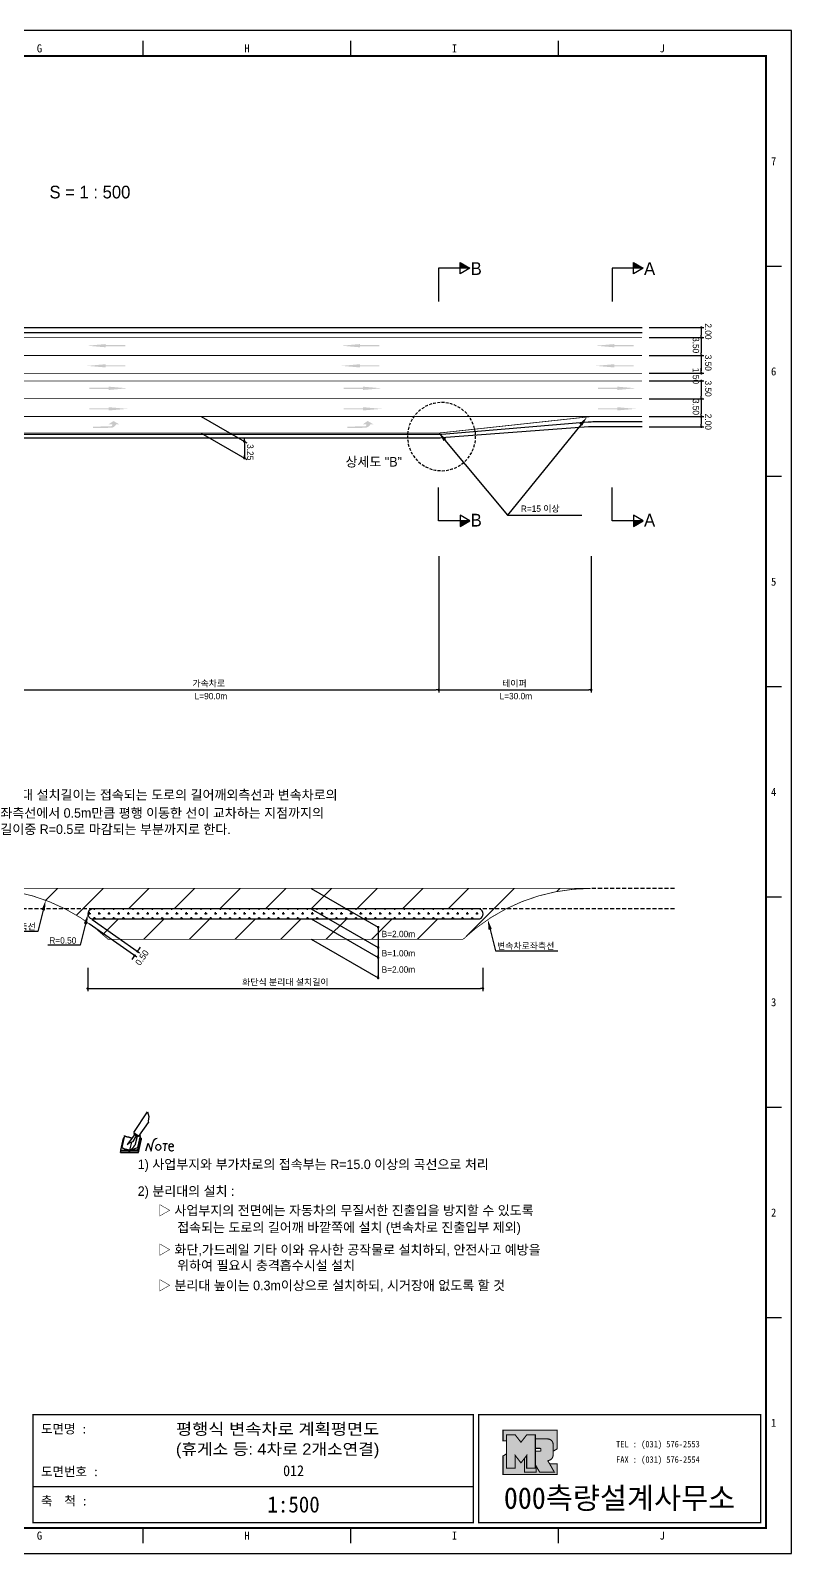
# Model space of a CAD drawing. Header units: millimetres. Extents: x 462 to 886, y -8 to 291.
# Drawn here: x 736 to 885.7, y -8.2 to 291.2 of the extents above; entities that cross this region are included whole.
import ezdxf
from ezdxf.enums import TextEntityAlignment as Align

# ---------------------------------------------------------------- set-up
doc = ezdxf.new("R2010")
doc.units = ezdxf.units.MM
doc.header["$LTSCALE"] = 0.25
doc.linetypes.add('HIDDEN', pattern=[9.525, 6.35, -3.175])
for name, color, linetype in [('CC-GSTR-0004', 4, 'Continuous'), ('CM-LANE-0030', 30, 'Continuous'), ('CZ-DIMT-0002', 7, 'Continuous'), ('CZ-LIN1-0007', 7, 'Continuous'), ('CZ-LIN2-0003', 3, 'Continuous'), ('CZ-LINE-0001', 7, 'Continuous'), ('CZ-TEXT-BOX0', 7, 'Continuous'), ('TITLE', 7, 'Continuous')]:
    doc.layers.add(name, color=color, linetype=linetype)
doc.styles.add('돋움', font='')
doc.styles.add('돋음체', font='')
doc.styles.get('돋움').set_extended_font_data('Dotum')
doc.styles.get('돋음체').set_extended_font_data('DotumChe')

# ---------------------------------------------------------------- blocks, each defined once
blk = doc.blocks.new('note')
for p, q in [((0.85, 3.5), (3.53, 7.57)), ((3.53, 7.57), (3.8, 6.64)), ((3.8, 6.64), (3.69, 5.72)), ((1, 3.1), (0.75, 2.77)), ((0.85, 3.5), (1.8, 2.79)), ((1, 3.4), (0.85, 3.21)), ((0.85, 3.21), (1.52, 2.71)), ((1.8, 2.79), (3.74, 5.46)), ((3.69, 5.72), (3.74, 5.46)), ((-1.24, 2.36), (-1.77, 0)), ((-1.77, 0), (1.77, 0)), ((-1.77, 0), (-1.77, -0.3)), ((-1.53, 0.52), (-1.55, 0.54)), ((-1.01, 2.9), (-1.53, 0.52)), ((-1.48, 0.48), (-1.53, 0.52)), ((-1.43, 0.44), (-1.48, 0.48)), ((-1.38, 0.41), (-1.43, 0.44)), ((-1.33, 0.4), (-1.38, 0.41)), ((-1.27, 0.37), (-1.33, 0.4)), ((-1.22, 0.35), (-1.27, 0.37)), ((-1.13, 2.36), (-1.24, 2.36)), ((-1.17, 0.33), (-1.22, 0.35)), ((-1.12, 0.32), (-1.17, 0.33)), ((-1.02, 0.25), (-1.12, 0.32)), ((-0.97, 0.22), (-1.02, 0.25)), ((-1, 2.9), (-1.01, 2.9)), ((-0.98, 2.85), (-1, 2.9)), ((-0.95, 2.8), (-0.98, 2.85)), ((-0.93, 0.21), (-0.97, 0.22)), ((-0.9, 2.75), (-0.95, 2.8)), ((-0.88, 0.19), (-0.93, 0.21)), ((-0.85, 2.72), (-0.9, 2.75)), ((-0.8, 0.18), (-0.88, 0.19)), ((-0.79, 2.69), (-0.85, 2.72)), ((-0.75, 0.17), (-0.8, 0.18)), ((-0.74, 2.68), (-0.79, 2.69)), ((-0.7, 0.16), (-0.75, 0.17)), ((-0.69, 2.65), (-0.74, 2.68)), ((-0.64, 0.15), (-0.7, 0.16)), ((-0.64, 2.65), (-0.69, 2.65)), ((-0.59, 2.63), (-0.64, 2.65)), ((-0.58, 0.14), (-0.64, 0.15)), ((-0.54, 2.62), (-0.59, 2.63)), ((-0.53, 0.13), (-0.58, 0.14)), ((-0.48, 2.61), (-0.54, 2.62)), ((-0.48, 0.12), (-0.53, 0.13)), ((-0.43, 2.61), (-0.48, 2.61)), ((-0.43, 0.11), (-0.48, 0.12)), ((0.75, 2.77), (-0.46, 1.16)), ((0.37, 2.24), (-0.46, 1.16)), ((-0.46, 1.16), (-0.08, 1.47)), ((-0.38, 2.59), (-0.43, 2.61)), ((-0.38, 0.08), (-0.43, 0.11)), ((-0.33, 2.59), (-0.38, 2.59)), ((-0.29, 0.06), (-0.38, 0.08)), ((-0.27, 2.58), (-0.33, 2.59)), ((-0.23, 0.05), (-0.29, 0.06)), ((-0.22, 2.57), (-0.27, 2.58)), ((-0.16, 0.04), (-0.23, 0.05)), ((-0.17, 2.56), (-0.22, 2.57)), ((-0.12, 2.55), (-0.17, 2.56)), ((-0.11, 0.03), (-0.16, 0.04)), ((-0.07, 2.53), (-0.12, 2.55)), ((-0.04, 0.02), (-0.11, 0.03)), ((-0.08, 1.47), (0.72, 1.75)), ((-0.01, 2.51), (-0.07, 2.53)), ((-0.05, -0.3), (-0.05, 0)), ((0, 0), (-0.04, 0.02)), ((0.04, 2.5), (-0.01, 2.51)), ((0.37, 1.63), (0, 0)), ((0, 0), (1.6, 0.53)), ((0, 0), (1.65, 0.18)), ((0, 0.01), (0.06, 0.04)), ((0, -0.3), (0, 0)), ((0.09, 2.48), (0.04, 2.5)), ((0.05, -0.3), (0.05, 0)), ((0.06, 0.04), (0.11, 0.07)), ((0.14, 2.48), (0.09, 2.48)), ((0.11, 0.07), (0.16, 0.09)), ((0.2, 2.47), (0.14, 2.48)), ((0.16, 0.09), (0.21, 0.12)), ((0.26, 2.43), (0.18, 2.46)), ((0.21, 0.12), (0.27, 0.14)), ((0.34, 2.4), (0.26, 2.43)), ((0.27, 0.14), (0.36, 0.19)), ((0.45, 2.37), (0.34, 2.4)), ((0.36, 0.19), (0.41, 0.22)), ((0.41, 0.22), (0.46, 0.27)), ((0.46, 0.27), (0.51, 0.3)), ((0.51, 0.3), (0.56, 0.34)), ((0.56, 0.34), (0.6, 0.4)), ((0.6, 0.4), (0.64, 0.45)), ((0.64, 0.45), (0.67, 0.51)), ((0.67, 0.51), (0.74, 0.58)), ((0.72, 1.75), (1.16, 2.53)), ((0.74, 0.58), (0.79, 0.63)), ((0.79, 0.63), (0.83, 0.68)), ((0.83, 0.68), (0.86, 0.73)), ((0.86, 0.73), (0.89, 0.79)), ((0.89, 0.84), (0.92, 0.89)), ((0.89, 0.79), (0.89, 0.84)), ((0.92, 0.89), (0.96, 0.95)), ((0.96, 0.95), (1.01, 0.97)), ((1.47, 2.74), (1.01, 0.97)), ((1.16, 2.53), (1.37, 2.82)), ((2.13, 2.84), (1.44, 2.63)), ((1.52, 2.71), (1.66, 2.9)), ((1.6, 0.53), (2.13, 2.84)), ((1.65, 0.18), (2.19, 2.48)), ((1.77, 0), (2.3, 2.36)), ((1.77, -0.3), (2.3, 2.07)), ((1.77, -0.38), (2.3, 1.99)), ((1.77, -0.44), (2.3, 1.93)), ((1.77, 0), (1.77, -0.3)), ((2.19, 2.48), (2.04, 2.47)), ((2.3, 2.36), (2.16, 2.36)), ((2.3, 2.36), (2.3, 2.07)), ((3.21, -0.08), (3.68, 1.4)), ((3.68, 1.4), (4.26, -0.14)), ((4.26, -0.14), (4.56, 1.44)), ((6.55, 1.34), (7.46, 1.34)), ((7.01, 1.34), (6.87, -0.11)), ((7.71, 0.77), (7.71, 0.55)), ((7.71, 0.77), (8.67, 0.77)), ((-1.77, -0.3), (1.77, -0.3)), ((-1.77, -0.43), (-1.77, -0.3)), ((-1.77, -0.37), (1.77, -0.37)), ((-1.77, -0.43), (1.77, -0.43))]:
    blk.add_line(p, q)
for centre, major_axis, start_param, end_param in [((0.4, 2.31), (0.0702, 0.0702), 3.283946, 6.425539), ((5.68, 1.23), (-0.806, 0.806), -0.591174, 0.597824), ((5.66, 0.58), (-0.378, 0.378), 3.926991, 10.210176), ((8.3, 0.49), (0.422, 0.422), 2.265602, 4.634911), ((8.19, 0.77), (-0.342, 0.342), 3.926991, 7.068583)]:
    blk.add_ellipse(centre, major_axis=major_axis, ratio=1, start_param=start_param, end_param=end_param)
blk = doc.blocks.new('_Dot')
at = {"color": 0, "linetype": 'ByBlock', "lineweight": -2}
blk.add_line((-0.5, 0), (-1, 0), dxfattribs=at)
at = {"color": 0, "linetype": 'ByBlock', "const_width": 0.5}
blk.add_lwpolyline([(-0.25, 0, 1), (0.25, 0, 1)], format="xyb", close=True, dxfattribs=at)

msp = doc.modelspace()

# ---------------------------------------------------------------- hatches: boundary and pattern name
at = {"layer": 'CM-LANE-0030'}
h = msp.add_hatch(dxfattribs=at)
h.set_pattern_fill('ANSI31', color=256, scale=2, style=0)
h.set_pattern_definition([(45, (-553.7225, 578.667), (-4.490128, 4.490128), [])])
h.paths.add_polyline_path([(821.07, 112.56, -0.191871), (846.17, 122.56), (726.17, 122.56, -0.191871), (751.27, 112.56)])
h.paths.add_polyline_path([(747.98, 116.56, 0.002096), (747.73, 116.74, -0.732581), (748.3, 118.56), (824.03, 118.56, -0.732581), (824.61, 116.74, 0.002096), (824.35, 116.56)], flags=16)
at = {"layer": 'CZ-LIN1-0007'}
for points in [[(750.8, 229.56), (750.8, 229.35), (754.62, 229.35), (754.62, 229.14), (750.8, 229.14), (750.8, 228.92), (747.15, 229.24)], [(800.8, 229.56), (800.8, 229.35), (804.62, 229.35), (804.62, 229.14), (800.8, 229.14), (800.8, 228.92), (797.15, 229.24)], [(850.8, 229.56), (850.8, 229.35), (854.62, 229.35), (854.62, 229.14), (850.8, 229.14), (850.8, 228.92), (847.15, 229.24)], [(750.8, 225.6), (750.8, 225.39), (754.62, 225.39), (754.62, 225.18), (750.8, 225.18), (750.8, 224.96), (747.15, 225.28)], [(800.8, 225.6), (800.8, 225.39), (804.62, 225.39), (804.62, 225.18), (800.8, 225.18), (800.8, 224.96), (797.15, 225.28)], [(850.8, 225.6), (850.8, 225.39), (854.62, 225.39), (854.62, 225.18), (850.8, 225.18), (850.8, 224.96), (847.15, 225.28)], [(751.4, 221.19), (751.4, 220.97), (747.58, 220.97), (747.58, 220.76), (751.4, 220.76), (751.4, 220.54), (755.05, 220.87)], [(801.4, 221.19), (801.4, 220.97), (797.58, 220.97), (797.58, 220.76), (801.4, 220.76), (801.4, 220.54), (805.05, 220.87)], [(851.4, 221.19), (851.4, 220.97), (847.58, 220.97), (847.58, 220.76), (851.4, 220.76), (851.4, 220.54), (855.05, 220.87)], [(751.4, 217.15), (751.4, 216.94), (747.58, 216.94), (747.58, 216.73), (751.4, 216.73), (751.4, 216.51), (755.05, 216.83)], [(801.4, 217.15), (801.4, 216.94), (797.58, 216.94), (797.58, 216.73), (801.4, 216.73), (801.4, 216.51), (805.05, 216.83)], [(851.4, 217.15), (851.4, 216.94), (847.58, 216.94), (847.58, 216.73), (851.4, 216.73), (851.4, 216.51), (855.05, 216.83)], [(751.82, 213.1, 0.267976), (752.85, 213.78), (753.48, 213.78), (752.31, 214.44), (751.36, 213.79), (752.06, 213.79, -0.504994), (751.75, 213.37), (748.28, 213.35), (748.28, 213.08)], [(801.82, 213.1, 0.267976), (802.85, 213.78), (803.48, 213.78), (802.31, 214.44), (801.36, 213.79), (802.06, 213.79, -0.504994), (801.75, 213.37), (798.28, 213.35), (798.28, 213.08)]]:
    msp.add_hatch(color=256, dxfattribs=at).paths.add_polyline_path(points)
at = {"layer": 'CZ-LIN2-0003'}
h = msp.add_hatch(dxfattribs=at)
h.set_pattern_fill('CROSS', color=256, scale=0.15, style=0)
h.set_pattern_definition([(0, (-553.7225, 578.6667), (0.9525, 0.9525), [0.47625, -1.42875]), (90, (-553.4843, 578.4286), (-0.9525, 0.9525), [0.47625, -1.42875])])
h.paths.add_polyline_path([(748.3, 118.56, 0.732581), (747.73, 116.74, -0.002096), (747.98, 116.56), (824.35, 116.56, -0.002096), (824.61, 116.74, 0.732581), (824.03, 118.56)])
at = {"layer": 'CZ-LINE-0001'}
for points in [[(820.5, 245.59), (820.5, 244.49), (822.4, 244.49)], [(854.61, 245.59), (854.61, 244.49), (856.51, 244.49)], [(822.4, 194.82), (820.5, 194.82), (820.5, 193.72)], [(856.51, 194.82), (854.61, 194.82), (854.61, 193.72)]]:
    msp.add_hatch(color=256, dxfattribs=at).paths.add_polyline_path(points)
at = {"layer": 'TITLE', "ltscale": 150}
h = msp.add_hatch(color=8, dxfattribs=at)
edge = h.paths.add_edge_path()
edge.add_line((839.6, 16.06), (828.93, 16.06))
edge.add_line((828.93, 16.06), (828.93, 13.98))
edge.add_line((828.93, 13.98), (829.64, 13.98))
edge.add_line((829.64, 13.98), (829.64, 15.15))
edge.add_line((829.64, 15.15), (831.33, 15.15))
edge.add_line((831.33, 15.15), (832.46, 13.7))
edge.add_line((832.46, 13.7), (833.59, 15.15))
edge.add_line((833.59, 15.15), (835.28, 15.15))
edge.add_line((835.28, 15.15), (835.28, 14.35))
edge.add_line((835.28, 14.35), (837.72, 14.35))
edge.add_arc((837.72, 13.29), 1.07, 0, 90, ccw=False)
edge.add_line((838.78, 13.29), (838.78, 11.92))
edge.add_line((838.78, 11.92), (839.6, 12.43))
edge.add_line((839.6, 12.43), (839.6, 16.06))
h.paths.add_polyline_path([(833.14, 10.53), (832.46, 9.65), (831.33, 11.11), (831.33, 8.59), (829.64, 8.59), (829.64, 11.44), (828.93, 11), (828.93, 7.37), (839.6, 7.37), (839.6, 9.45), (838.1, 9.45), (839.05, 7.8), (836.15, 7.8), (835.45, 9.01), (835.45, 7.8), (833.14, 7.8)])
msp.add_hatch(color=5, dxfattribs=at).paths.add_polyline_path([(835.28, 15.15), (833.59, 15.15), (832.46, 13.7), (831.33, 15.15), (829.64, 15.15), (829.64, 8.59), (831.33, 8.59), (831.33, 11.11), (832.46, 9.65), (833.59, 11.11), (833.59, 8.59), (835.28, 8.59)])
h = msp.add_hatch(color=161, dxfattribs=at)
edge = h.paths.add_edge_path()
edge.add_arc((837.72, 13.29), 1.07, 360, 450)
edge.add_line((837.72, 14.35), (835.28, 14.35))
edge.add_line((835.28, 14.35), (835.28, 12.5))
edge.add_line((835.28, 12.5), (836.27, 12.5))
edge.add_arc((836.27, 12.39), 0.113, 0, 90, ccw=False)
edge.add_line((836.39, 12.39), (836.39, 12.08))
edge.add_arc((836.27, 12.08), 0.113, 270, 360, ccw=False)
edge.add_line((836.27, 11.97), (835.28, 11.97))
edge.add_line((835.28, 11.97), (835.28, 8.59))
edge.add_line((835.28, 8.59), (833.59, 8.59))
edge.add_line((833.59, 8.59), (833.59, 11.11))
edge.add_line((833.59, 11.11), (833.14, 10.53))
edge.add_line((833.14, 10.53), (833.14, 7.8))
edge.add_line((833.14, 7.8), (835.45, 7.8))
edge.add_line((835.45, 7.8), (835.45, 9.01))
edge.add_line((835.45, 9.01), (836.15, 7.8))
edge.add_line((836.15, 7.8), (839.05, 7.8))
edge.add_line((839.05, 7.8), (837.72, 10.11))
edge.add_arc((837.72, 11.18), 1.07, 270, 360)
edge.add_line((838.78, 11.18), (838.78, 13.29))

# ---------------------------------------------------------------- linework, layer by layer
at = {"color": 0, "linetype": 'ByBlock', "lineweight": -2}
for p, q in [((867.93, 232.57), (867.93, 232.32)), ((867.93, 231.07), (867.93, 231.32)), ((867.93, 230.57), (867.93, 230.32)), ((867.93, 227.57), (867.93, 227.82)), ((867.93, 227.07), (867.93, 226.82)), ((867.93, 224.07), (867.93, 224.32)), ((867.93, 224.07), (867.93, 224.32)), ((867.93, 222.07), (867.93, 221.82)), ((867.93, 222.07), (867.93, 221.82)), ((867.93, 219.07), (867.93, 219.32)), ((867.93, 218.57), (867.93, 218.32)), ((867.93, 215.57), (867.93, 215.82)), ((867.93, 215.07), (867.93, 214.82)), ((867.93, 213.57), (867.93, 213.82)), ((778.06, 210.66), (778.06, 210.91)), ((778.06, 210.16), (778.06, 209.91)), ((778.06, 207.41), (778.06, 207.66)), ((816.03, 161.6), (815.78, 161.6)), ((816.53, 161.6), (816.78, 161.6)), ((846.03, 161.6), (845.78, 161.6)), ((804.37, 114.71), (804.37, 114.46)), ((756.33, 109.17), (756.19, 108.96)), ((757.19, 110.4), (757.34, 110.6)), ((804.37, 110.71), (804.37, 110.46)), ((804.37, 109.21), (804.37, 109.46)), ((804.37, 105.21), (804.37, 105.46))]:
    msp.add_line(p, q, dxfattribs=at)
at = {"color": 0, "linetype": 'ByBlock', "const_width": 0.25}
for points in [[(867.93, 232.69, 1), (867.93, 232.94, 1)], [(867.93, 230.69, 1), (867.93, 230.94, 1)], [(867.93, 230.94, 1), (867.93, 230.69, 1)], [(867.93, 227.19, 1), (867.93, 227.44, 1)], [(867.93, 227.44, 1), (867.93, 227.19, 1)], [(867.93, 223.94, 1), (867.93, 223.69, 1)], [(867.93, 223.94, 1), (867.93, 223.69, 1)], [(867.93, 222.19, 1), (867.93, 222.44, 1)], [(867.93, 222.19, 1), (867.93, 222.44, 1)], [(867.93, 218.69, 1), (867.93, 218.94, 1)], [(867.93, 218.94, 1), (867.93, 218.69, 1)], [(867.93, 215.44, 1), (867.93, 215.19, 1)], [(867.93, 215.19, 1), (867.93, 215.44, 1)], [(867.93, 213.44, 1), (867.93, 213.19, 1)], [(778.06, 210.54, 1), (778.06, 210.29, 1)], [(778.06, 210.29, 1), (778.06, 210.54, 1)], [(778.06, 207.29, 1), (778.06, 207.04, 1)], [(816.15, 161.6, 1), (816.4, 161.6, 1)], [(816.4, 161.6, 1), (816.15, 161.6, 1)], [(846.15, 161.6, 1), (846.4, 161.6, 1)], [(804.37, 114.83, 1), (804.37, 115.08, 1)], [(804.37, 110.83, 1), (804.37, 111.08, 1)], [(756.4, 109.27, 1), (756.55, 109.48, 1)], [(757.12, 110.29, 1), (756.98, 110.09, 1)], [(804.37, 109.08, 1), (804.37, 108.83, 1)], [(804.37, 105.08, 1), (804.37, 104.83, 1)]]:
    msp.add_lwpolyline(points, format="xyb", close=True, dxfattribs=at)
at = {"layer": 'CC-GSTR-0004'}
for points in [[(496.28, 232.82), (856.28, 232.82)], [(496.28, 231.82), (856.28, 231.82)]]:
    msp.add_lwpolyline(points, dxfattribs=at)
for points in [[(711.53, 197.07, -0.414214), (726.28, 211.82), (815.65, 211.82), (815.65, 211.82, 0.020788), (816.9, 211.87), (816.9, 211.87), (845.66, 214.27), (845.66, 214.27, -0.020788), (846.9, 214.32), (856.28, 214.32)], [(856.28, 213.32), (846.84, 213.32, 0.018717), (845.72, 213.28), (816.84, 211.11, -0.018717), (815.72, 211.07), (726.28, 211.07, 0.414214), (712.28, 197.07)]]:
    msp.add_lwpolyline(points, format="xyb", dxfattribs=at)
at = {"layer": 'CM-LANE-0030', "const_width": 0.15}
for points in [[(496.28, 223.82), (856.28, 223.82)], [(496.28, 222.32), (856.28, 222.32)]]:
    msp.add_lwpolyline(points, dxfattribs=at)
msp.add_lwpolyline([(726.17, 122.56), (846.17, 122.56, 0.191871), (821.07, 112.56), (751.27, 112.56, 0.191871)], format="xyb", close=True, dxfattribs=at)
at = {"layer": 'CZ-LIN1-0007', "const_width": 0.15}
for points in [[(496.28, 230.82), (856.28, 230.82)], [(726.28, 215.32), (786.68, 215.32)]]:
    msp.add_lwpolyline(points, dxfattribs=at)
at = {"layer": 'CZ-LIN1-0007', "linetype": 'HIDDEN', "const_width": 0.15}
for points in [[(496.28, 227.32), (856.28, 227.32)], [(496.28, 218.82), (856.28, 218.82)], [(786.68, 215.32), (847.09, 215.32)]]:
    msp.add_lwpolyline(points, dxfattribs=at)
at = {"layer": 'CZ-LIN1-0007', "const_width": 0.15}
msp.add_lwpolyline([(856.28, 215.32), (847.09, 215.32, 0.026985), (845.47, 215.23), (817.08, 212.15, -0.026985), (815.47, 212.07), (726.28, 212.07, 0.414214), (711.28, 197.07)], format="xyb", dxfattribs=at)
at = {"layer": 'CZ-LIN2-0003'}
msp.add_lwpolyline([(824.35, 116.56, -0.002096), (824.61, 116.74, 0.732581), (824.03, 118.56), (748.3, 118.56, 0.732581), (747.73, 116.74, -0.002096), (747.98, 116.56)], format="xyb", close=True, dxfattribs=at)
at = {"layer": 'CZ-LINE-0001'}
for p, q in [((820.5, 243.39), (820.5, 245.59)), ((820.5, 245.59), (822.4, 244.49)), ((854.61, 243.39), (854.61, 245.59)), ((854.61, 245.59), (856.51, 244.49)), ((822.4, 244.49), (816.26, 244.49)), ((816.26, 244.49), (816.26, 237.95)), ((822.4, 244.49), (820.5, 243.39)), ((856.51, 244.49), (850.37, 244.49)), ((850.37, 244.49), (850.37, 237.95)), ((856.51, 244.49), (854.61, 243.39)), ((857.7, 232.82), (868.43, 232.82)), ((857.7, 230.82), (868.43, 230.82)), ((857.7, 230.82), (868.43, 230.82)), ((867.93, 232.32), (867.93, 231.32)), ((867.93, 230.32), (867.93, 227.82)), ((857.7, 227.32), (868.43, 227.32)), ((857.7, 227.32), (868.43, 227.32)), ((867.93, 226.82), (867.93, 224.32)), ((867.93, 224.32), (867.93, 224.82)), ((857.7, 223.82), (868.43, 223.82)), ((857.7, 223.82), (868.43, 223.82)), ((857.7, 222.32), (868.43, 222.32)), ((857.7, 222.32), (868.43, 222.32)), ((867.93, 221.82), (867.93, 221.32)), ((867.93, 221.82), (867.93, 219.32)), ((857.7, 218.82), (868.43, 218.82)), ((857.7, 218.82), (868.43, 218.82)), ((867.93, 218.32), (867.93, 215.82)), ((769.57, 215.32), (778.56, 210.12)), ((844.21, 213.68), (829.82, 195.96)), ((857.7, 215.32), (868.43, 215.32)), ((857.7, 215.32), (868.43, 215.32)), ((857.7, 213.32), (868.43, 213.32)), ((867.93, 214.82), (867.93, 213.82)), ((769.57, 212.07), (778.56, 206.87)), ((778.06, 209.91), (778.06, 206.91)), ((817.5, 210.69), (829.82, 195.96)), ((816.26, 194.82), (816.26, 201.36)), ((850.37, 194.82), (850.37, 201.36)), ((822.4, 194.82), (816.26, 194.82)), ((822.4, 194.82), (820.5, 195.92)), ((820.5, 195.92), (820.5, 193.72)), ((820.5, 193.72), (822.4, 194.82)), ((829.82, 195.96), (844.45, 195.96)), ((856.51, 194.82), (850.37, 194.82)), ((856.51, 194.82), (854.61, 195.92)), ((854.61, 195.92), (854.61, 193.72)), ((854.61, 193.72), (856.51, 194.82)), ((816.28, 187.87), (816.28, 161.1)), ((816.28, 187.87), (816.28, 161.1)), ((846.28, 187.87), (846.28, 161.1)), ((726.78, 161.6), (815.78, 161.6)), ((816.78, 161.6), (845.78, 161.6)), ((791.2, 122.56), (804.37, 114.96)), ((738.51, 118.3), (737.46, 114.12)), ((791.2, 118.56), (804.37, 110.96)), ((737.46, 114.12), (725.23, 114.12)), ((746.81, 115.58), (745.76, 111.4)), ((747.56, 115.64), (756.88, 109.09)), ((748.14, 116.45), (757.46, 109.9)), ((791.2, 116.56), (804.37, 108.96)), ((804.37, 114.96), (804.37, 104.96)), ((745.76, 111.4), (739.42, 111.4)), ((757.34, 110.6), (757.62, 111.01)), ((791.2, 112.56), (804.37, 104.96)), ((756.19, 108.96), (755.9, 108.56)), ((747.25, 106.94), (747.25, 102.4)), ((824.98, 106.94), (824.98, 102.4)), ((747.75, 102.9), (824.48, 102.9))]:
    msp.add_line(p, q, dxfattribs=at)
at = {"layer": 'CZ-LINE-0001', "linetype": 'HIDDEN', "ltscale": 0.35}
msp.add_line((823.49, 212.16), (823.49, 212.16), dxfattribs=at)
at = {"layer": 'CZ-LINE-0001', "linetype": 'HIDDEN', "ltscale": 0.5}
for p, q in [((862.69, 122.56), (846.17, 122.56)), ((748.3, 118.56), (709.64, 118.56)), ((862.69, 118.56), (824.03, 118.56))]:
    msp.add_line(p, q, dxfattribs=at)
at = {"layer": 'CZ-LINE-0001', "extrusion": (0, 0, -1)}
msp.add_lwpolyline([(-826.42, 114.5), (-827.47, 110.31), (-839.7, 110.31)], dxfattribs=at)
at = {"layer": 'CZ-LINE-0001', "linetype": 'HIDDEN', "ltscale": 0.35}
msp.add_arc((816.84, 211.37), 6.7, 6.7667, 6.749, dxfattribs=at)
at = {"layer": 'CZ-LINE-0001'}
for points in [[(843.95, 213.89), (845.47, 215.23), (844.47, 213.47)], [(817.25, 210.48), (816.22, 212.23), (817.76, 210.9)], [(738.18, 118.38), (738.99, 120.24), (738.83, 118.22)], [(746.49, 115.66), (747.3, 117.52), (747.14, 115.49)]]:
    msp.add_solid(points, dxfattribs=at)
at = {"layer": 'CZ-LINE-0001', "extrusion": (0, 0, -1)}
msp.add_solid([(-826.74, 114.58), (-825.93, 116.43), (-826.09, 114.41)], dxfattribs=at)
at = {"layer": 'TITLE', "color": 7, "linetype": 'Continuous'}
for p, q in [((758.17, 286.16), (758.17, 289.19)), ((799, 286.16), (799, 289.19)), ((839.82, 286.16), (839.82, 289.19)), ((883.67, 244.84), (880.65, 244.84)), ((883.67, 203.51), (880.65, 203.51)), ((883.67, 162.18), (880.65, 162.18)), ((883.67, 120.85), (880.65, 120.85)), ((883.67, 79.52), (880.65, 79.52)), ((883.67, 38.19), (880.65, 38.19)), ((758.17, -6.16), (758.17, -3.14)), ((799, -6.16), (799, -3.14)), ((839.82, -6.16), (839.82, -3.14))]:
    msp.add_line(p, q, dxfattribs=at)
at = {"layer": 'TITLE', "ltscale": 150}
msp.add_line((736.47, 5), (823.08, 5), dxfattribs=at)
at = {"layer": 'TITLE'}
msp.add_line((880.76, -3.14), (471.9, -3.14), dxfattribs=at)
msp.add_lwpolyline([(462.32, -8.17), (885.68, -8.17), (885.68, 291.2), (462.32, 291.2)], close=True, dxfattribs=at)
at = {"layer": 'TITLE', "linetype": 'Continuous', "const_width": 0.403}
msp.add_lwpolyline([(472.4, -3.14), (472.4, 286.16), (880.65, 286.16), (880.65, -3.14)], close=True, dxfattribs=at)
at = {"layer": 'TITLE', "ltscale": 150}
for points, const_width in [([(736.47, 19.14), (823.08, 19.14), (823.08, -2.08), (736.47, -2.08)], 0.265), ([(879.58, 19.14), (879.58, -2.08), (824.14, -2.08), (824.14, 19.14), (879.58, 19.14)], 0.265), ([(835.28, 15.15), (833.59, 15.15), (832.46, 13.7), (831.33, 15.15), (829.64, 15.15), (829.64, 8.59), (831.33, 8.59), (831.33, 11.11), (832.46, 9.65), (833.59, 11.11), (833.59, 8.59), (835.28, 8.59)], 0.212), ([(833.14, 10.53), (832.46, 9.65), (831.33, 11.11), (831.33, 8.59), (829.64, 8.59), (829.64, 11.44), (828.93, 11), (828.93, 7.37), (839.6, 7.37), (839.6, 9.45), (838.1, 9.45), (839.05, 7.8), (836.15, 7.8), (835.45, 9.01), (835.45, 7.8), (833.14, 7.8)], 0.212)]:
    msp.add_lwpolyline(points, close=True, dxfattribs=dict(at, const_width=const_width))
at = {"layer": 'TITLE', "ltscale": 150, "const_width": 0.212}
for points in [[(839.6, 16.06), (828.93, 16.06), (828.93, 13.98), (829.64, 13.98), (829.64, 15.15), (831.33, 15.15), (832.46, 13.7), (833.59, 15.15), (835.28, 15.15), (835.28, 14.35), (837.72, 14.35, -0.414214), (838.78, 13.29), (838.78, 11.92), (839.6, 12.43)], [(838.78, 13.29, 0.414214), (837.72, 14.35), (835.28, 14.35), (835.28, 12.5), (836.27, 12.5, -0.414214), (836.39, 12.39), (836.39, 12.08, -0.414214), (836.27, 11.97), (835.28, 11.97), (835.28, 8.59), (833.59, 8.59), (833.59, 11.11), (833.14, 10.53), (833.14, 7.8), (835.45, 7.8), (835.45, 9.01), (836.15, 7.8), (839.05, 7.8), (837.72, 10.11, 0.414214), (838.78, 11.18)]]:
    msp.add_lwpolyline(points, format="xyb", close=True, dxfattribs=at)

# ---------------------------------------------------------------- block references
at = {"layer": 'CZ-LINE-0001', "xscale": 0.5, "yscale": 0.5, "zscale": 0.5, "rotation": 180}
msp.add_blockref('_Dot', (747.25, 102.9), dxfattribs=at)
at = {"layer": 'CZ-LINE-0001', "xscale": 0.5, "yscale": 0.5, "zscale": 0.5}
msp.add_blockref('_Dot', (824.98, 102.9), dxfattribs=at)
at = {"layer": 'CZ-TEXT-BOX0'}
msp.add_blockref('note', (755.48, 71.09), dxfattribs=at)

# ---------------------------------------------------------------- texts
at = {"layer": 'CZ-DIMT-0002', "style": '돋움'}
for s, height, p in [('B', 2.5, (823.66, 244.4)), ('A', 2.5, (857.76, 244.4)), ('상세도 "B"', 1.875, (803.51, 206.42)), ('R=15 이상', 1.25, (836.25, 197.21)), ('B', 2.5, (823.66, 194.95)), ('A', 2.5, (857.76, 194.95)), ('L=90.0m', 1.25, (771.48, 160.37)), ('L=30.0m', 1.25, (831.45, 160.37))]:
    msp.add_text(s, height=height, dxfattribs=at).set_placement(p, align=Align.MIDDLE_CENTER)
for s, p in [('2.00', (868.68, 233.63)), ('3.50', (866.25, 230.94)), ('1.50', (866.25, 224.88)), ('3.50', (868.68, 227.47)), ('3.50', (868.68, 222.4)), ('3.50', (866.25, 218.8)), ('2.00', (868.68, 215.87))]:
    msp.add_text(s, height=1.25, rotation=270, dxfattribs=at).set_placement(p)
for s, p in [('○ 분리대 설치길이는 접속되는 도로의 길어깨외측선과 변속차로의', (726.22, 140.96)), ('좌측선에서 0.5m만큼 평행 이동한 선이 교차하는 지점까지의', (730.07, 137.4)), ('길이중 R=0.5로 마감되는 부분까지로 한다.', (730.07, 134.2)), ('1) 사업부지와 부가차로의 접속부는 R=15.0 이상의 곡선으로 처리', (757.09, 68.33)), ('2) 분리대의 설치 :', (757.09, 63.07)), ('▷ 사업부지의 전면에는 자동차의 무질서한 진출입을 방지할 수 있도록', (761.07, 59.27)), ('접속되는 도로의 길어깨 바깥쪽에 설치 (변속차로 진출입부 제외)', (764.85, 55.94)), ('▷ 화단,가드레일 기타 이와 유사한 공작물로 설치하되, 안전사고 예방을', (761.07, 51.54)), ('위하여 필요시 충격흡수시설 설치', (764.85, 48.47)), ('▷ 분리대 높이는 0.3m이상으로 설치하되, 시거장애 없도록 할 것', (761.07, 44.53))]:
    msp.add_text(s, height=1.875, dxfattribs=at).set_placement(p, align=Align.MIDDLE_LEFT)
for s, p in [('변속차로좌측선', (725.76, 114.43)), ('B=2.00m', (805.06, 112.98)), ('R=0.50', (739.7, 111.71)), ('변속차로좌측선', (827.75, 110.63)), ('B=1.00m', (805.06, 109.19)), ('B=2.00m', (805.06, 106))]:
    msp.add_text(s, height=1.25, dxfattribs=at).set_placement(p)
at = {"layer": 'CZ-DIMT-0002', "char_height": 1.25, "attachment_point": 5, "style": '돋움'}
for s, insert, rotation in [('3.25', (779.22, 208.31), 270), ('\\A1;0.50', (757.94, 108.95), 54.9032)]:
    msp.add_mtext(s, dxfattribs=dict(at, insert=insert, rotation=rotation))
at = {"layer": 'CZ-LINE-0001', "style": '돋움'}
for s, p in [('가속차로', (767.84, 162.24)), ('테이퍼', (828.75, 162.23))]:
    msp.add_text(s, height=1.25, dxfattribs=at).set_placement(p)
at = {"layer": 'CZ-LINE-0001', "insert": (786.12, 104.09), "char_height": 1.25, "attachment_point": 5, "style": '돋움'}
msp.add_mtext('\\A1;화단식 분리대 설치길이', dxfattribs=at)
at = {"layer": 'TITLE', "color": 3, "linetype": 'Continuous', "style": '돋음체'}
for s, p in [('G', (737.76, 287.68)), ('H', (778.58, 287.68)), ('I', (819.41, 287.68)), ('J', (860.23, 287.68)), ('7', (882.16, 265.51)), ('6', (882.16, 224.18)), ('5', (882.16, 182.85)), ('4', (882.16, 141.52)), ('3', (882.16, 100.19)), ('2', (882.16, 58.86)), ('1', (882.16, 17.53)), ('G', (737.76, -4.65)), ('H', (778.58, -4.65)), ('I', (819.41, -4.65)), ('J', (860.23, -4.65))]:
    msp.add_text(s, height=1.59, dxfattribs=at).set_placement(p, align=Align.MIDDLE)
at = {"layer": 'TITLE', "style": '돋움'}
msp.add_text('S = 1 : 500', height=2.5, dxfattribs=at).set_placement((739.73, 259.44), align=Align.MIDDLE_LEFT)
at = {"layer": 'TITLE', "style": '돋음체'}
for s, p in [('도면명 :', (738.06, 15.43)), ('도면번호 :', (738.06, 7.04)), ('축  척 :', (738.06, 1.28))]:
    msp.add_text(s, height=1.804, dxfattribs=at).set_placement(p)
at = {"layer": 'TITLE', "style": '돋움'}
for s, width, p, p2 in [('평행식 변속차로 계획평면도', 1.010039, (764.6, 15.18), (804.6, 15.18)), ('(휴게소 등: 4차로 2개소연결)', 0.965102, (764.6, 11.23), (804.6, 11.23))]:
    msp.add_text(s, height=2.25, dxfattribs=dict(at, width=width)).set_placement(p, p2, align=Align.FIT)
at = {"layer": 'TITLE', "color": 180, "style": '돋음체'}
for s, p in [('TEL : (031) 576-2553', (851.17, 12.7)), ('FAX : (031) 576-2554', (851.17, 9.67))]:
    msp.add_text(s, height=1.2733, dxfattribs=at).set_placement(p)
at = {"layer": 'TITLE', "linetype": 'Continuous', "style": '돋음체'}
for s, height, p in [('012', 2.122, (787.74, 8.1)), ('1:500', 3.183, (787.74, 1.46))]:
    msp.add_text(s, height=height, dxfattribs=at).set_placement(p, align=Align.MIDDLE)
at = {"layer": 'TITLE', "color": 180, "style": '돋음체'}
msp.add_text('000측량설계사무소', height=4.244, dxfattribs=at).set_placement((851.86, 0.61), align=Align.CENTER)

doc.saveas('drawing.dxf')
